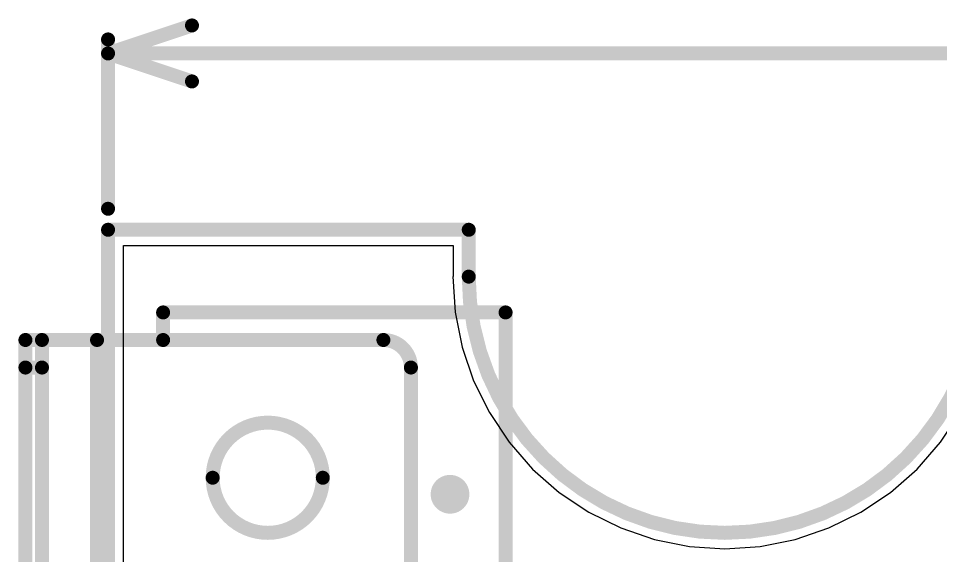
# Model space of a CAD drawing. Extents: x 6.88 to 10.89, y 6.77 to 7.93.
# Drawn here: x 6.876 to 7.535, y 7.55 to 7.933 of the extents above; entities that cross this region are included whole.
import ezdxf

# ---------------------------------------------------------------- set-up
doc = ezdxf.new("R2010")
doc.units = 0
for name, color, linetype in [('BOTTOMLAYER', 5, 'CONTINUOUS'), ('BOTTOMSOLDER', 6, 'CONTINUOUS'), ('KEEPOUTLAYER', 6, 'CONTINUOUS'), ('MULTILAYER', 9, 'CONTINUOUS'), ('TOPLAYER', 1, 'CONTINUOUS'), ('TOPOVERLAY', 2, 'CONTINUOUS'), ('TOPSOLDER', 216, 'CONTINUOUS')]:
    doc.layers.add(name, color=color, linetype=linetype)

msp = doc.modelspace()

# ---------------------------------------------------------------- linework, layer by layer
at = {"layer": 'BOTTOMLAYER'}
for p, q in [((6.951133, 6.809204), (6.951133, 7.771219)), ((6.951133, 7.771219), (7.186769, 7.771219)), ((7.186769, 7.771219), (7.186769, 7.748874)), ((7.186769, 7.748873), (7.186566, 7.748873)), ((7.186566, 7.748873), (7.18823, 7.7235)), ((7.186769, 7.748874), (7.186769, 7.748873)), ((7.18823, 7.7235), (7.19319, 7.698561)), ((7.19319, 7.698561), (7.201364, 7.674482)), ((7.201364, 7.674482), (7.21261, 7.651677)), ((7.21261, 7.651677), (7.226737, 7.630534)), ((7.535181, 7.630534), (7.549308, 7.651677)), ((7.226737, 7.630534), (7.243503, 7.611417)), ((7.518416, 7.611417), (7.535181, 7.630534)), ((7.243503, 7.611417), (7.26262, 7.594651)), ((7.499298, 7.594651), (7.518416, 7.611417)), ((7.26262, 7.594651), (7.283763, 7.580524)), ((7.478156, 7.580524), (7.499298, 7.594651)), ((7.283763, 7.580524), (7.306568, 7.569278)), ((7.45535, 7.569278), (7.478156, 7.580524)), ((7.306568, 7.569278), (7.330647, 7.561104)), ((7.431272, 7.561104), (7.45535, 7.569278)), ((7.330647, 7.561104), (7.355586, 7.556144)), ((7.355586, 7.556144), (7.380959, 7.554481)), ((7.380959, 7.554481), (7.406333, 7.556144)), ((7.406333, 7.556144), (7.431272, 7.561104))]:
    msp.add_line(p, q, dxfattribs=at)
at = {"layer": 'BOTTOMLAYER', "const_width": 0.009843}
msp.add_lwpolyline([(7.179581, 7.593361, 1), (7.189424, 7.593361, 1)], format="xyb", close=True, dxfattribs=at)
at = {"layer": 'BOTTOMSOLDER', "const_width": 0.013843}
msp.add_lwpolyline([(7.177581, 7.593361, 1), (7.191423, 7.593361, 1)], format="xyb", close=True, dxfattribs=at)
at = {"layer": 'KEEPOUTLAYER', "const_width": 0.01}
for points in [[(6.940014, 7.908322), (7.000014, 7.928322)], [(6.940014, 7.797338), (6.940014, 7.918322)], [(6.940014, 7.908322), (8.598905, 7.908322)], [(6.940014, 7.908322), (7.000014, 7.888322)], [(6.940014, 7.782338), (7.197888, 7.782338)], [(6.940014, 6.798085), (6.940014, 7.782338)], [(7.197888, 7.748873), (7.197888, 7.782338)]]:
    msp.add_lwpolyline(points, dxfattribs=at)
at = {"layer": 'KEEPOUTLAYER', "const_width": 0.005}
for points in [[(6.997514, 7.928322, 1), (7.002514, 7.928322, 1)], [(6.937514, 7.918322, 1), (6.942514, 7.918322, 1)], [(6.937514, 7.908322, 1), (6.942514, 7.908322, 1)], [(6.937514, 7.908322, 1), (6.942514, 7.908322, 1)], [(6.937514, 7.908322, 1), (6.942514, 7.908322, 1)], [(6.997514, 7.888322, 1), (7.002514, 7.888322, 1)], [(6.937514, 7.797338, 1), (6.942514, 7.797338, 1)], [(6.937514, 7.782338, 1), (6.942514, 7.782338, 1)], [(6.937514, 7.782338, 1), (6.942514, 7.782338, 1)], [(7.195388, 7.782338, 1), (7.200388, 7.782338, 1)], [(7.195388, 7.782338, 1), (7.200388, 7.782338, 1)], [(7.195388, 7.748873, 1), (7.200388, 7.748873, 1)], [(7.195388, 7.748873, 1), (7.200388, 7.748873, 1)]]:
    msp.add_lwpolyline(points, format="xyb", close=True, dxfattribs=at)
at = {"layer": 'KEEPOUTLAYER', "const_width": 0.01}
msp.add_lwpolyline([(7.56403, 7.748873, -1), (7.197888, 7.748873)], format="xyb", dxfattribs=at)
at = {"layer": 'MULTILAYER', "const_width": 0.009843}
msp.add_lwpolyline([(7.179581, 7.593361, 1), (7.189424, 7.593361, 1)], format="xyb", close=True, dxfattribs=at)
at = {"layer": 'TOPLAYER'}
for p, q in [((6.951133, 6.809204), (6.951133, 7.771219)), ((6.951133, 7.771219), (7.186769, 7.771219)), ((7.186769, 7.771219), (7.186769, 7.748874)), ((7.186769, 7.748873), (7.186566, 7.748873)), ((7.186566, 7.748873), (7.18823, 7.7235)), ((7.186769, 7.748874), (7.186769, 7.748873)), ((7.18823, 7.7235), (7.19319, 7.698561)), ((7.19319, 7.698561), (7.201364, 7.674482)), ((7.201364, 7.674482), (7.21261, 7.651677)), ((7.21261, 7.651677), (7.226737, 7.630534)), ((7.535181, 7.630534), (7.549308, 7.651677)), ((7.226737, 7.630534), (7.243503, 7.611417)), ((7.518416, 7.611417), (7.535181, 7.630534)), ((7.243503, 7.611417), (7.26262, 7.594651)), ((7.499298, 7.594651), (7.518416, 7.611417)), ((7.26262, 7.594651), (7.283763, 7.580524)), ((7.478156, 7.580524), (7.499298, 7.594651)), ((7.283763, 7.580524), (7.306568, 7.569278)), ((7.45535, 7.569278), (7.478156, 7.580524)), ((7.306568, 7.569278), (7.330647, 7.561104)), ((7.431272, 7.561104), (7.45535, 7.569278)), ((7.330647, 7.561104), (7.355586, 7.556144)), ((7.355586, 7.556144), (7.380959, 7.554481)), ((7.380959, 7.554481), (7.406333, 7.556144)), ((7.406333, 7.556144), (7.431272, 7.561104))]:
    msp.add_line(p, q, dxfattribs=at)
at = {"layer": 'TOPLAYER', "const_width": 0.009843}
msp.add_lwpolyline([(7.179581, 7.593361, 1), (7.189424, 7.593361, 1)], format="xyb", close=True, dxfattribs=at)
at = {"layer": 'TOPOVERLAY', "const_width": 0.01}
for points in [[(6.979384, 7.703598), (6.979384, 7.723283)], [(6.979384, 7.723283), (7.224229, 7.723283)], [(7.224229, 7.487062), (7.224229, 7.723283)], [(6.880959, 7.506747), (6.880959, 7.703598)], [(6.880959, 7.703598), (7.136865, 7.703598)], [(6.89277, 7.506747), (6.89277, 7.703598)], [(6.93214, 7.506747), (6.93214, 7.703598)], [(6.880959, 7.683912), (6.89277, 7.683912)], [(7.15655, 7.526432), (7.15655, 7.683912)]]:
    msp.add_lwpolyline(points, dxfattribs=at)
at = {"layer": 'TOPOVERLAY'}
for points, const_width in [([(6.976884, 7.723283, 1), (6.981884, 7.723283, 1)], 0.005), ([(6.976884, 7.723283, 1), (6.981884, 7.723283, 1)], 0.005), ([(7.221729, 7.723283, 1), (7.226729, 7.723283, 1)], 0.005), ([(7.221729, 7.723283, 1), (7.226729, 7.723283, 1)], 0.005), ([(6.878459, 7.703598, 1), (6.883459, 7.703598, 1)], 0.005), ([(6.878459, 7.703598, 1), (6.883459, 7.703598, 1)], 0.005), ([(6.89027, 7.703598, 1), (6.89527, 7.703598, 1)], 0.005), ([(6.92964, 7.703598, 1), (6.93464, 7.703598, 1)], 0.005), ([(6.976884, 7.703598, 1), (6.981884, 7.703598, 1)], 0.005), ([(7.134365, 7.703598, 1), (7.139365, 7.703598, 1)], 0.005), ([(7.134365, 7.703598, 1), (7.139365, 7.703598, 1)], 0.005), ([(6.878459, 7.683912, 1), (6.883459, 7.683912, 1)], 0.005), ([(6.89027, 7.683912, 1), (6.89527, 7.683912, 1)], 0.005), ([(7.15405, 7.683912, 1), (7.15905, 7.683912, 1)], 0.005), ([(7.15405, 7.683912, 1), (7.15905, 7.683912, 1)], 0.005), ([(7.093558, 7.605172, 1), (7.014817, 7.605172, 1)], 0.01), ([(7.012317, 7.605172, 1), (7.017317, 7.605172, 1)], 0.005), ([(7.091057, 7.605172, 1), (7.096057, 7.605172, 1)], 0.005)]:
    msp.add_lwpolyline(points, format="xyb", close=True, dxfattribs=dict(at, const_width=const_width))
at = {"layer": 'TOPOVERLAY', "const_width": 0.01}
msp.add_lwpolyline([(7.136865, 7.703598, -0.414214), (7.15655, 7.683912)], format="xyb", dxfattribs=at)
at = {"layer": 'TOPSOLDER', "const_width": 0.013843}
msp.add_lwpolyline([(7.177581, 7.593361, 1), (7.191423, 7.593361, 1)], format="xyb", close=True, dxfattribs=at)

doc.saveas('drawing.dxf')
